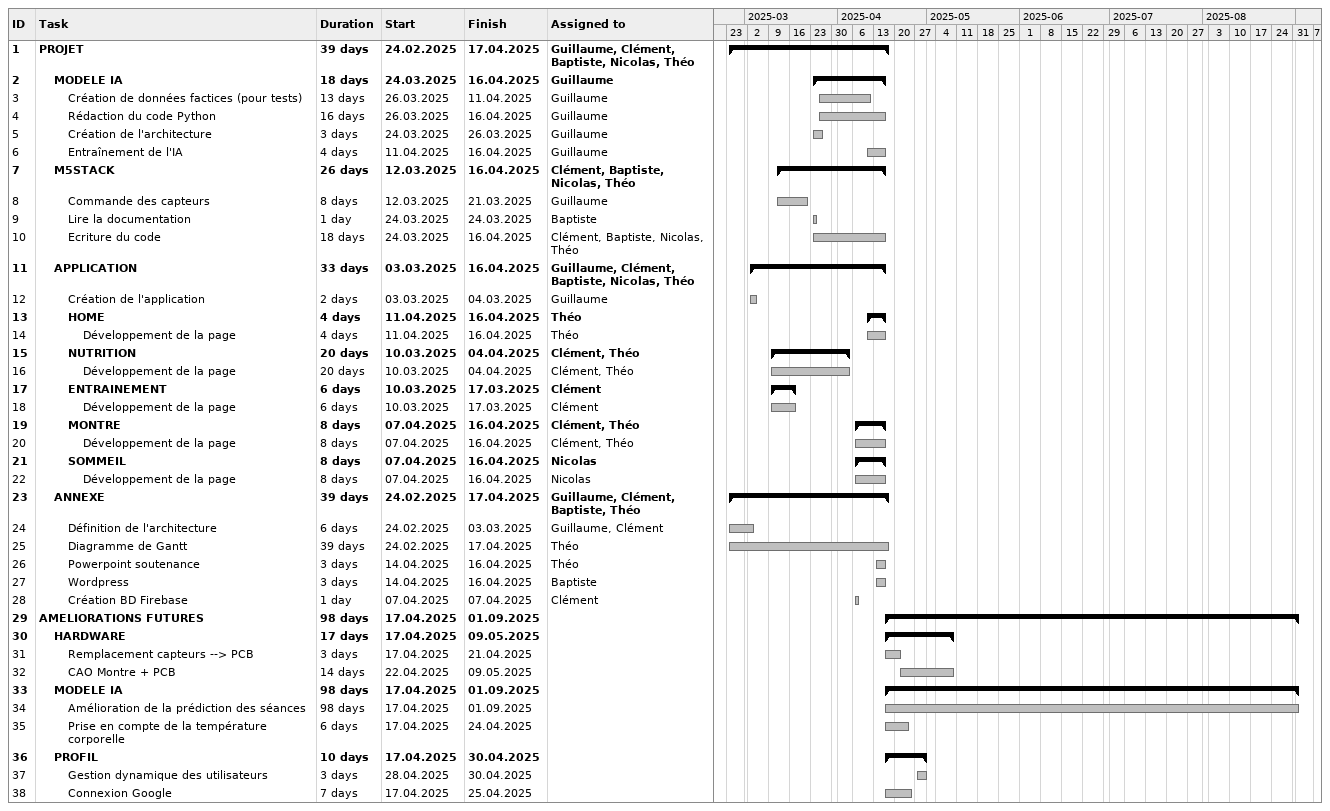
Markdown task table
| ID | Level | Task | Duration | Start | Finish | Resources |
|---|---|---|---|---|---|---|
| 1 | 1 | **PROJET** | 39d | 2025-02-24 | 2025-04-17 | Guillaume, Clément, Baptiste, Nicolas, Théo |
| 2 | 2 | **MODELE IA** | 18d | 2025-03-24 | 2025-04-16 | Guillaume |
| 3 | 3 | Création de données factices (pour tests) | 13d | 2025-03-26 | 2025-04-11 | Guillaume |
| 4 | 3 | Rédaction du code Python | 16d | 2025-03-26 | 2025-04-16 | Guillaume |
| 5 | 3 | Création de l'architecture | 3d | 2025-03-24 | 2025-03-26 | Guillaume |
| 6 | 3 | Entraînement de l'IA | 4d | 2025-04-11 | 2025-04-16 | Guillaume |
| 7 | 2 | **M5STACK** | 26d | 2025-03-12 | 2025-04-16 | Clément, Baptiste, Nicolas, Théo |
| 8 | 3 | Commande des capteurs | 8d | 2025-03-12 | 2025-03-21 | Guillaume |
| 9 | 3 | Lire la documentation | 1d | 2025-03-24 | 2025-03-24 | Baptiste |
| 10 | 3 | Ecriture du code | 18d | 2025-03-24 | 2025-04-16 | Clément, Baptiste, Nicolas, Théo |
| 11 | 2 | **APPLICATION** | 33d | 2025-03-03 | 2025-04-16 | Guillaume, Clément, Baptiste, Nicolas, Théo |
| 12 | 3 | Création de l'application | 2d | 2025-03-03 | 2025-03-04 | Guillaume |
| 13 | 3 | **HOME** | 4d | 2025-04-11 | 2025-04-16 | Théo |
| 14 | 4 | Développement de la page | 4d | 2025-04-11 | 2025-04-16 | Théo |
| 15 | 3 | **NUTRITION** | 20d | 2025-03-10 | 2025-04-04 | Clément, Théo |
| 16 | 4 | Développement de la page | 20d | 2025-03-10 | 2025-04-04 | Clément, Théo |
| 17 | 3 | **ENTRAINEMENT** | 6d | 2025-03-10 | 2025-03-17 | Clément |
| 18 | 4 | Développement de la page | 6d | 2025-03-10 | 2025-03-17 | Clément |
| 19 | 3 | **MONTRE** | 8d | 2025-04-07 | 2025-04-16 | Clément, Théo |
| 20 | 4 | Développement de la page | 8d | 2025-04-07 | 2025-04-16 | Clément, Théo |
| 21 | 3 | **SOMMEIL** | 8d | 2025-04-07 | 2025-04-16 | Nicolas |
| 22 | 4 | Développement de la page | 8d | 2025-04-07 | 2025-04-16 | Nicolas |
| 23 | 2 | **ANNEXE** | 39d | 2025-02-24 | 2025-04-17 | Guillaume, Clément, Baptiste, Théo |
| 24 | 3 | Définition de l'architecture | 6d | 2025-02-24 | 2025-03-03 | Guillaume, Clément |
| 25 | 3 | Diagramme de Gantt | 39d | 2025-02-24 | 2025-04-17 | Théo |
| 26 | 3 | Powerpoint soutenance | 3d | 2025-04-14 | 2025-04-16 | Théo |
| 27 | 3 | Wordpress | 3d | 2025-04-14 | 2025-04-16 | Baptiste |
| 28 | 3 | Création BD Firebase | 1d | 2025-04-07 | 2025-04-07 | Clément |
| 29 | 1 | **AMELIORATIONS FUTURES** | 98d | 2025-04-17 | 2025-09-01 |  |
| 30 | 2 | **HARDWARE** | 17d | 2025-04-17 | 2025-05-09 |  |
| 31 | 3 | Remplacement capteurs --> PCB | 3d | 2025-04-17 | 2025-04-21 |  |
| 32 | 3 | CAO Montre + PCB | 14d | 2025-04-22 | 2025-05-09 |  |
| 33 | 2 | **MODELE IA** | 98d | 2025-04-17 | 2025-09-01 |  |
| 34 | 3 | Amélioration de la prédiction des séances | 98d | 2025-04-17 | 2025-09-01 |  |
| 35 | 3 | Prise en compte de la température corporelle | 6d | 2025-04-17 | 2025-04-24 |  |
| 36 | 2 | **PROFIL** | 10d | 2025-04-17 | 2025-04-30 |  |
| 37 | 3 | Gestion dynamique des utilisateurs | 3d | 2025-04-28 | 2025-04-30 |  |
| 38 | 3 | Connexion Google | 7d | 2025-04-17 | 2025-04-25 |  |
